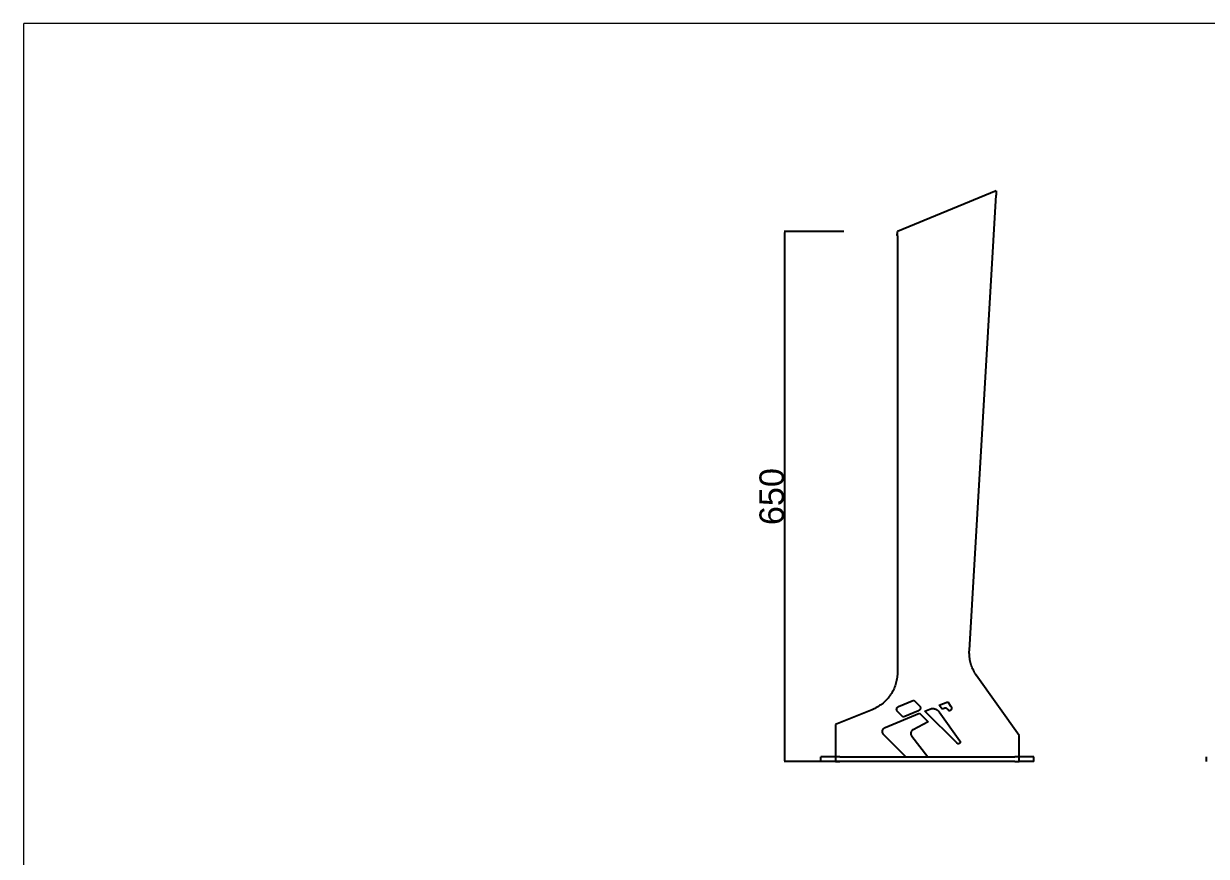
# Model space of a CAD drawing. Header units: millimetres. Extents: x -644 to 2279, y -276 to 1766.
# Drawn here: x -644 to 805, y 745 to 1766 of the extents above; entities that cross this region are included whole.
import ezdxf

# ---------------------------------------------------------------- set-up
doc = ezdxf.new("R2010")
doc.units = ezdxf.units.MM
doc.header["$MEASUREMENT"] = 0
doc.layers.add('Domyślny', color=7, linetype='Continuous', true_color=0x000000)
doc.layers.add('Utwórz2D linie widoczne', color=7, linetype='Continuous', true_color=0x000000)
doc.styles.add('Arial', font='')
doc.styles.get('Arial').set_extended_font_data('Arial')
doc.dimstyles.new('Domyślny', dxfattribs={"dimtxt": 30, "dimasz": 1, "dimexe": 0.5, "dimexo": 0.5, "dimgap": 0.25, "dimtad": 1, "dimtoh": 1, "dimdec": 0, "dimzin": 1, "dimdsep": 46, "dimtxsty": 'Arial', "dimcen": 0.5, "dimazin": 0, "dimtfac": 1, "dimtdec": 4, "dimtix": 1, "dimtmove": 1, "dimatfit": 3, "dimfxl": 0, "dimtolj": 1, "dimtzin": 1, "dimarcsym": 0})

# ---------------------------------------------------------------- blocks, each defined once
blk = doc.blocks.new('*D5')
at = {"layer": 'Defpoints', "color": 0}
for p in [(361.3, 1511.2), (288, 861.3), (361.3, 861.3)]:
    blk.add_point(p, dxfattribs=at)
at = {"layer": 'Domyślny', "color": 0, "lineweight": -2}
for p, q in [((360.8, 1511.2), (287.5, 1511.2)), ((288, 1510.2), (288, 862.3)), ((360.8, 861.3), (287.5, 861.3))]:
    blk.add_line(p, q, dxfattribs=at)
at = {"layer": 'Domyślny', "color": 0}
for points in [[(288.1, 1510.2), (287.8, 1510.2), (288, 1511.2)], [(287.8, 862.3), (288.1, 862.3), (288, 861.3)]]:
    blk.add_solid(points, dxfattribs=at)
at = {"layer": 'Domyślny', "color": 0, "insert": (272.4, 1186.2), "char_height": 30, "attachment_point": 5, "rotation": 90, "style": 'Arial'}
blk.add_mtext('\\A1;650', dxfattribs=at)

msp = doc.modelspace()

# ---------------------------------------------------------------- linework, layer by layer
at = {"layer": 'Domyślny', "color": 18, "lineweight": 15, "true_color": 0x000000}
for p in [(2275.8, 1766.1), (-644.3, -275.9)]:
    msp.add_line(p, (-644.3, 1766.1), dxfattribs=at)
at = {"layer": 'Utwórz2D linie widoczne'}
for p, q in [((547.4, 1561.3), (426.4, 1511.2)), ((514.4, 997.9), (547.1, 1555.7)), ((547.4, 1561.3), (547.1, 1555.7)), ((426.1, 1506.2), (426.4, 1511.2)), ((426.4, 1505.8), (426.4, 1511.2)), ((426.1, 1506.2), (426.4, 1506.3)), ((426.4, 1505.8), (426.4, 971.2)), ((514.3, 996.2), (514.4, 997.9)), ((514.3, 994.5), (514.3, 996.2)), ((514.4, 992.8), (514.3, 994.5)), ((514.5, 991.1), (514.4, 992.8)), ((514.6, 989.4), (514.5, 991.1)), ((514.8, 987.8), (514.6, 989.4)), ((515.1, 986.1), (514.8, 987.8)), ((515.4, 984.4), (515.1, 986.1)), ((426.4, 971.2), (426.4, 969.5)), ((515.8, 982.8), (515.4, 984.4)), ((516.3, 981.1), (515.8, 982.8)), ((516.8, 979.5), (516.3, 981.1)), ((517.3, 977.9), (516.8, 979.5)), ((517.9, 976.3), (517.3, 977.9)), ((518.6, 974.7), (517.9, 976.3)), ((519.3, 973.2), (518.6, 974.7)), ((520.1, 971.7), (519.3, 973.2)), ((520.9, 970.2), (520.1, 971.7)), ((424.5, 957.5), (424, 955.8)), ((424.9, 959.2), (424.5, 957.5)), ((425.3, 960.9), (424.9, 959.2)), ((425.6, 962.6), (425.3, 960.9)), ((425.9, 964.3), (425.6, 962.6)), ((426.1, 966), (425.9, 964.3)), ((426.3, 967.7), (426.1, 966)), ((426.4, 969.5), (426.3, 967.7)), ((521.8, 968.7), (520.9, 970.2)), ((522.7, 967.3), (521.8, 968.7)), ((575.5, 893.3), (522.7, 967.3)), ((416.9, 941.9), (415.9, 940.5)), ((417.9, 943.4), (416.9, 941.9)), ((418.9, 944.8), (417.9, 943.4)), ((419.7, 946.3), (418.9, 944.8)), ((420.6, 947.8), (419.7, 946.3)), ((421.4, 949.4), (420.6, 947.8)), ((422.1, 951), (421.4, 949.4)), ((422.8, 952.6), (422.1, 951)), ((423.4, 954.2), (422.8, 952.6)), ((424, 955.8), (423.4, 954.2)), ((401.6, 928), (400, 927.2)), ((403.1, 928.9), (401.6, 928)), ((404.5, 929.9), (403.1, 928.9)), ((405.9, 930.9), (404.5, 929.9)), ((407.3, 931.9), (405.9, 930.9)), ((408.7, 933), (407.3, 931.9)), ((410, 934.2), (408.7, 933)), ((411.2, 935.4), (410, 934.2)), ((412.5, 936.6), (411.2, 935.4)), ((413.6, 937.9), (412.5, 936.6)), ((414.8, 939.2), (413.6, 937.9)), ((415.9, 940.5), (414.8, 939.2)), ((425.9, 927.4), (426, 927.5)), ((426, 927.6), (426.1, 927.7)), ((426, 927.5), (426, 927.6)), ((426.1, 927.7), (426.2, 927.8)), ((426.2, 927.8), (426.3, 927.9)), ((426.3, 927.9), (426.4, 928)), ((426.4, 928), (426.5, 928.1)), ((426.5, 928.1), (426.6, 928.2)), ((426.6, 928.2), (426.7, 928.3)), ((426.7, 928.3), (426.8, 928.4)), ((426.8, 928.4), (426.9, 928.4)), ((426.9, 928.4), (427, 928.5)), ((427, 928.5), (427.1, 928.6)), ((427.1, 928.6), (427.2, 928.6)), ((427.2, 928.6), (427.3, 928.7)), ((427.3, 928.7), (427.4, 928.8)), ((427.4, 928.8), (427.5, 928.8)), ((427.5, 928.8), (427.6, 928.9)), ((427.6, 928.9), (446.4, 936.6)), ((446.4, 936.6), (453.4, 929.6)), ((453.4, 929.6), (453.5, 929.5)), ((453.5, 929.5), (453.5, 929.4)), ((453.5, 929.4), (453.6, 929.3)), ((453.6, 929.3), (453.7, 929.2)), ((453.7, 929.2), (453.8, 929.1)), ((453.8, 929.1), (453.8, 929)), ((453.8, 929), (453.9, 928.9)), ((453.9, 928.9), (454, 928.8)), ((454, 928.8), (454, 928.7)), ((454, 928.7), (454.1, 928.6)), ((454.1, 928.6), (454.2, 928.4)), ((454.2, 928.4), (454.2, 928.3)), ((454.2, 928.3), (454.2, 928.2)), ((454.2, 928.2), (454.3, 928.1)), ((454.3, 928.1), (454.3, 928)), ((454.3, 928), (454.4, 927.8)), ((454.4, 927.8), (454.4, 927.7)), ((454.4, 927.7), (454.4, 927.6)), ((454.4, 927.6), (454.4, 927.5)), ((454.4, 927.5), (454.4, 927.3)), ((477.5, 930.3), (487.9, 934.6)), ((481, 925.4), (477.5, 930.3)), ((487.9, 934.6), (491.9, 929)), ((491.9, 929), (492, 928.9)), ((492, 928.9), (492.1, 928.8)), ((492.1, 928.8), (492.2, 928.7)), ((492.2, 928.7), (492.2, 928.6)), ((492.2, 928.6), (492.3, 928.5)), ((492.3, 928.5), (492.3, 928.3)), ((492.3, 928.3), (492.4, 928.2)), ((492.4, 928.2), (492.4, 928.1)), ((492.4, 928.1), (492.5, 928)), ((492.5, 928), (492.5, 927.9)), ((492.5, 927.9), (492.5, 927.7)), ((492.5, 927.7), (492.6, 927.6)), ((492.6, 927.6), (492.6, 927.5)), ((492.6, 927.5), (492.6, 927.4)), ((395.3, 924.9), (350.4, 906.6)), ((396.9, 925.6), (395.3, 924.9)), ((398.5, 926.4), (396.9, 925.6)), ((400, 927.2), (398.5, 926.4)), ((411.2, 903.1), (453.4, 920.5)), ((425.3, 925.6), (425.4, 925.7)), ((425.3, 925.5), (425.3, 925.6)), ((425.3, 925.3), (425.3, 925.5)), ((425.3, 925.2), (425.3, 925.3)), ((425.4, 925.1), (425.3, 925.2)), ((425.4, 926.2), (425.5, 926.4)), ((425.4, 926.1), (425.4, 926.2)), ((425.4, 926), (425.4, 926.1)), ((425.4, 925.9), (425.4, 926)), ((425.4, 925.7), (425.4, 925.9)), ((425.4, 925), (425.4, 925.1)), ((425.4, 924.8), (425.4, 925)), ((425.4, 924.7), (425.4, 924.8)), ((425.4, 924.6), (425.4, 924.7)), ((425.5, 924.5), (425.4, 924.6)), ((425.5, 926.6), (425.6, 926.7)), ((425.5, 926.5), (425.5, 926.6)), ((425.5, 926.4), (425.5, 926.5)), ((425.5, 924.3), (425.5, 924.5)), ((425.5, 924.2), (425.5, 924.3)), ((425.6, 924.1), (425.5, 924.2)), ((425.6, 926.8), (425.7, 927)), ((425.6, 926.7), (425.6, 926.8)), ((425.6, 924), (425.6, 924.1)), ((425.7, 923.9), (425.6, 924)), ((425.7, 927.1), (425.8, 927.2)), ((425.7, 927), (425.7, 927.1)), ((425.7, 923.8), (425.7, 923.9)), ((425.8, 923.6), (425.7, 923.8)), ((425.8, 927.3), (425.9, 927.4)), ((425.8, 927.2), (425.8, 927.3)), ((425.9, 923.5), (425.8, 923.6)), ((425.9, 923.4), (425.9, 923.5)), ((426, 923.3), (425.9, 923.4)), ((426.1, 923.2), (426, 923.3)), ((426.2, 923.1), (426.1, 923.2)), ((426.2, 923), (426.2, 923.1)), ((426.3, 922.9), (426.2, 923)), ((426.4, 922.8), (426.3, 922.9)), ((433.4, 915.9), (426.4, 922.8)), ((452.2, 923.6), (433.4, 915.9)), ((452.3, 923.6), (452.2, 923.6)), ((452.4, 923.7), (452.3, 923.6)), ((452.5, 923.7), (452.4, 923.7)), ((452.6, 923.8), (452.5, 923.7)), ((452.7, 923.9), (452.6, 923.8)), ((452.8, 923.9), (452.7, 923.9)), ((452.9, 924), (452.8, 923.9)), ((453, 924.1), (452.9, 924)), ((453.1, 924.2), (453, 924.1)), ((453.2, 924.2), (453.1, 924.2)), ((453.3, 924.3), (453.2, 924.2)), ((453.4, 924.4), (453.3, 924.3)), ((453.5, 924.5), (453.4, 924.4)), ((453.4, 920.5), (464, 909.9)), ((453.6, 924.6), (453.5, 924.5)), ((453.7, 924.7), (453.6, 924.6)), ((453.8, 924.9), (453.7, 924.8)), ((453.7, 924.8), (453.7, 924.7)), ((453.9, 925), (453.8, 924.9)), ((454, 925.1), (453.9, 925)), ((454.1, 925.4), (454, 925.2)), ((454, 925.2), (454, 925.1)), ((454.2, 925.6), (454.1, 925.5)), ((454.1, 925.5), (454.1, 925.4)), ((454.3, 925.8), (454.2, 925.7)), ((454.2, 925.7), (454.2, 925.6)), ((454.4, 926.2), (454.3, 926.1)), ((454.3, 926.1), (454.3, 926)), ((454.3, 926), (454.3, 925.8)), ((454.4, 927.3), (454.4, 927.2)), ((454.4, 927.2), (454.4, 927.1)), ((454.4, 927.1), (454.5, 927)), ((454.5, 927), (454.4, 926.8)), ((454.4, 926.8), (454.4, 926.7)), ((454.4, 926.7), (454.4, 926.6)), ((454.4, 926.6), (454.4, 926.4)), ((454.4, 926.4), (454.4, 926.3)), ((454.4, 926.3), (454.4, 926.2)), ((459.9, 923.1), (466, 925.6)), ((499.3, 883.7), (459.9, 923.1)), ((466, 925.6), (466.3, 925.7)), ((466.3, 925.7), (466.6, 925.8)), ((466.6, 925.8), (466.9, 925.9)), ((466.9, 925.9), (467.2, 926)), ((467.2, 926), (467.5, 926.1)), ((467.5, 926.1), (467.8, 926.2)), ((467.8, 926.2), (468.2, 926.2)), ((468.2, 926.2), (468.5, 926.3)), ((468.5, 926.3), (468.8, 926.3)), ((468.8, 926.3), (469.1, 926.3)), ((469.1, 926.3), (469.5, 926.3)), ((469.5, 926.3), (469.8, 926.3)), ((469.8, 926.3), (470.1, 926.3)), ((470.1, 926.3), (470.4, 926.3)), ((470.4, 926.3), (470.8, 926.2)), ((470.8, 926.2), (471.1, 926.2)), ((471.1, 926.2), (471.4, 926.1)), ((471.4, 926.1), (471.7, 926.1)), ((471.7, 926.1), (472, 926)), ((472, 926), (472.4, 925.9)), ((472.4, 925.9), (472.7, 925.8)), ((472.7, 925.8), (473, 925.7)), ((473, 925.7), (473.3, 925.6)), ((473.3, 925.6), (473.6, 925.4)), ((473.6, 925.4), (473.9, 925.3)), ((473.9, 925.3), (474.2, 925.1)), ((474.2, 925.1), (474.4, 925)), ((474.4, 925), (474.7, 924.8)), ((474.7, 924.8), (475, 924.6)), ((475, 924.6), (475.3, 924.4)), ((475.3, 924.4), (475.5, 924.2)), ((475.5, 924.2), (475.8, 924)), ((475.8, 924), (476, 923.8)), ((476, 923.8), (476.3, 923.6)), ((476.3, 923.6), (476.5, 923.3)), ((476.5, 923.3), (476.7, 923.1)), ((476.7, 923.1), (476.9, 922.8)), ((476.9, 922.8), (477.1, 922.6)), ((477.1, 922.6), (477.3, 922.3)), ((477.3, 922.3), (502.8, 886.6)), ((483.5, 926.4), (481, 925.4)), ((483.7, 926.5), (483.5, 926.4)), ((483.8, 926.5), (483.7, 926.5)), ((483.9, 926.6), (483.8, 926.5)), ((484, 926.6), (483.9, 926.6)), ((484.1, 926.6), (484, 926.6)), ((484.3, 926.6), (484.1, 926.6)), ((484.4, 926.7), (484.3, 926.6)), ((484.5, 926.7), (484.4, 926.7)), ((484.6, 926.7), (484.5, 926.7)), ((484.8, 926.7), (484.6, 926.7)), ((484.9, 926.7), (484.8, 926.7)), ((485, 926.7), (484.9, 926.7)), ((485.2, 926.7), (485, 926.7)), ((485.3, 926.7), (485.2, 926.7)), ((485.4, 926.7), (485.3, 926.7)), ((485.5, 926.7), (485.4, 926.7)), ((485.7, 926.6), (485.5, 926.7)), ((485.8, 926.6), (485.7, 926.6)), ((485.9, 926.6), (485.8, 926.6)), ((486, 926.5), (485.9, 926.6)), ((486.2, 926.5), (486, 926.5)), ((486.3, 926.5), (486.2, 926.5)), ((486.4, 926.4), (486.3, 926.5)), ((486.5, 926.4), (486.4, 926.4)), ((486.6, 926.3), (486.5, 926.4)), ((486.7, 926.2), (486.6, 926.3)), ((486.8, 926.2), (486.7, 926.2)), ((486.9, 926.1), (486.8, 926.2)), ((487.1, 926), (486.9, 926.1)), ((487.2, 926), (487.1, 926)), ((487.3, 925.9), (487.2, 926)), ((487.4, 925.8), (487.3, 925.9)), ((487.5, 925.7), (487.4, 925.8)), ((487.5, 925.6), (487.5, 925.7)), ((487.6, 925.5), (487.5, 925.6)), ((487.7, 925.5), (487.6, 925.5)), ((487.8, 925.4), (487.7, 925.5)), ((487.9, 925.3), (487.8, 925.4)), ((488, 925.2), (487.9, 925.3)), ((489.5, 923), (488, 925.2)), ((490.6, 923.6), (489.5, 923)), ((490.7, 923.6), (490.6, 923.6)), ((490.8, 923.7), (490.7, 923.6)), ((491, 923.8), (490.8, 923.7)), ((491.1, 923.8), (491, 923.8)), ((491.2, 923.9), (491.1, 923.8)), ((491.3, 924), (491.2, 923.9)), ((491.4, 924.1), (491.3, 924)), ((491.5, 924.2), (491.4, 924.1)), ((491.6, 924.3), (491.5, 924.2)), ((491.5, 924.2), (491.5, 924.2)), ((491.7, 924.4), (491.6, 924.3)), ((491.8, 924.5), (491.7, 924.4)), ((491.9, 924.6), (491.8, 924.5)), ((492, 924.7), (491.9, 924.6)), ((492.1, 924.9), (492, 924.8)), ((492, 924.8), (492, 924.7)), ((492.2, 925), (492.1, 924.9)), ((492.3, 925.3), (492.2, 925.2)), ((492.2, 925.2), (492.2, 925)), ((492.4, 925.5), (492.3, 925.4)), ((492.3, 925.4), (492.3, 925.3)), ((492.5, 925.7), (492.4, 925.6)), ((492.4, 925.6), (492.4, 925.5)), ((492.6, 926.1), (492.5, 926)), ((492.5, 926), (492.5, 925.9)), ((492.5, 925.9), (492.5, 925.7)), ((492.6, 927.4), (492.6, 927.2)), ((492.6, 927.2), (492.6, 927.1)), ((492.6, 927.1), (492.6, 927)), ((492.6, 927), (492.6, 926.9)), ((492.6, 926.9), (492.6, 926.7)), ((492.6, 926.7), (492.6, 926.6)), ((492.6, 926.6), (492.6, 926.5)), ((492.6, 926.5), (492.6, 926.4)), ((492.6, 926.4), (492.6, 926.2)), ((492.6, 926.2), (492.6, 926.1)), ((350.4, 906.6), (350.4, 867.3)), ((407.9, 899), (408, 899.2)), ((407.9, 898.8), (407.9, 899)), ((407.9, 898.6), (407.9, 898.8)), ((407.9, 898.4), (407.9, 898.6)), ((407.9, 898.3), (407.9, 898.4)), ((408, 899.3), (408.1, 899.5)), ((408, 899.2), (408, 899.3)), ((408.1, 899.7), (408.2, 899.9)), ((408.1, 899.5), (408.1, 899.7)), ((408.2, 900), (408.3, 900.2)), ((408.2, 899.9), (408.2, 900)), ((408.3, 900.2), (408.4, 900.4)), ((408.4, 900.5), (408.5, 900.7)), ((408.4, 900.4), (408.4, 900.5)), ((408.5, 900.7), (408.6, 900.9)), ((408.6, 900.9), (408.7, 901)), ((408.7, 901), (408.8, 901.2)), ((408.8, 901.2), (408.9, 901.3)), ((408.9, 901.3), (409, 901.5)), ((409, 901.5), (409.1, 901.6)), ((409.1, 901.6), (409.2, 901.8)), ((409.2, 901.8), (409.4, 901.9)), ((409.4, 901.9), (409.5, 902)), ((409.5, 902), (409.6, 902.1)), ((409.6, 902.1), (409.8, 902.3)), ((409.8, 902.3), (409.9, 902.4)), ((409.9, 902.4), (410.1, 902.5)), ((410.1, 902.5), (410.2, 902.6)), ((410.2, 902.6), (410.4, 902.7)), ((410.4, 902.7), (410.5, 902.8)), ((410.5, 902.8), (410.7, 902.9)), ((410.7, 902.9), (410.8, 903)), ((410.8, 903), (411, 903)), ((411, 903), (411.2, 903.1)), ((443.4, 898.5), (443.3, 898.3)), ((443.5, 898.6), (443.4, 898.5)), ((443.6, 898.8), (443.5, 898.6)), ((443.7, 898.9), (443.6, 898.8)), ((443.8, 899.1), (443.7, 898.9)), ((444, 899.2), (443.8, 899.1)), ((444.1, 899.3), (444, 899.2)), ((444.2, 899.5), (444.1, 899.3)), ((444.3, 899.6), (444.2, 899.5)), ((444.5, 899.7), (444.3, 899.6)), ((444.6, 899.8), (444.5, 899.7)), ((444.8, 900), (444.6, 899.8)), ((444.9, 900.1), (444.8, 900)), ((445.1, 900.2), (444.9, 900.1)), ((445.2, 900.3), (445.1, 900.2)), ((445.4, 900.4), (445.2, 900.3)), ((445.5, 900.4), (445.4, 900.4)), ((464, 909.9), (445.5, 900.4)), ((407.9, 898.1), (407.9, 898.3)), ((407.9, 897.9), (407.9, 898.1)), ((407.9, 897.7), (407.9, 897.9)), ((407.9, 897.5), (407.9, 897.7)), ((408, 897.4), (407.9, 897.5)), ((408, 897.2), (408, 897.4)), ((408, 897), (408, 897.2)), ((408.1, 896.8), (408, 897)), ((408.1, 896.6), (408.1, 896.8)), ((408.2, 896.5), (408.1, 896.6)), ((408.3, 896.3), (408.2, 896.5)), ((408.3, 896.1), (408.3, 896.3)), ((408.4, 896), (408.3, 896.1)), ((408.5, 895.8), (408.4, 896)), ((408.6, 895.6), (408.5, 895.8)), ((408.7, 895.5), (408.6, 895.6)), ((408.8, 895.3), (408.7, 895.5)), ((408.9, 895.2), (408.8, 895.3)), ((409, 895), (408.9, 895.2)), ((409.1, 894.9), (409, 895)), ((409.2, 894.8), (409.1, 894.9)), ((409.3, 894.6), (409.2, 894.8)), ((409.4, 894.5), (409.3, 894.6)), ((436.6, 867.3), (409.4, 894.5)), ((442.8, 896.8), (442.7, 896.6)), ((442.7, 896.6), (442.7, 896.4)), ((442.7, 896.4), (442.7, 896.2)), ((442.7, 896.2), (442.7, 896)), ((442.7, 896), (442.7, 895.9)), ((442.7, 895.9), (442.7, 895.7)), ((442.7, 895.7), (442.7, 895.5)), ((442.7, 895.5), (442.7, 895.3)), ((442.7, 895.3), (442.7, 895.1)), ((442.7, 895.1), (442.7, 895)), ((442.7, 895), (442.8, 894.8)), ((442.9, 897.3), (442.8, 897.1)), ((442.8, 897.1), (442.8, 897)), ((442.8, 897), (442.8, 896.8)), ((442.8, 894.8), (442.8, 894.6)), ((442.8, 894.6), (442.8, 894.4)), ((442.8, 894.4), (442.9, 894.2)), ((443, 897.5), (442.9, 897.3)), ((442.9, 894.2), (442.9, 894.1)), ((442.9, 894.1), (443, 893.9)), ((443.1, 897.8), (443, 897.7)), ((443, 897.7), (443, 897.5)), ((443, 893.9), (443.1, 893.7)), ((443.2, 898), (443.1, 897.8)), ((443.1, 893.7), (443.1, 893.6)), ((443.1, 893.6), (443.2, 893.4)), ((443.3, 898.3), (443.2, 898.2)), ((443.2, 898.2), (443.2, 898)), ((443.2, 893.4), (443.3, 893.2)), ((443.3, 893.2), (443.4, 893.1)), ((443.4, 893.1), (443.5, 892.9)), ((443.5, 892.9), (443.6, 892.8)), ((443.6, 892.8), (443.7, 892.6)), ((443.7, 892.6), (443.8, 892.5)), ((443.8, 892.5), (463.7, 867.3)), ((502.8, 884), (502.7, 883.9)), ((502.8, 886.6), (502.8, 886.6)), ((502.8, 886.6), (502.9, 886.5)), ((502.9, 884.1), (502.8, 884)), ((502.8, 884), (502.8, 884)), ((502.9, 886.5), (502.9, 886.4)), ((502.9, 886.4), (503, 886.4)), ((503, 884.3), (502.9, 884.2)), ((502.9, 884.2), (502.9, 884.2)), ((502.9, 884.2), (502.9, 884.1)), ((503, 886.4), (503, 886.3)), ((503, 886.3), (503, 886.2)), ((503, 886.2), (503, 886.1)), ((503, 886.1), (503.1, 886.1)), ((503.1, 884.5), (503, 884.4)), ((503, 884.4), (503, 884.4)), ((503, 884.4), (503, 884.3)), ((503.1, 886.1), (503.1, 886)), ((503.1, 886), (503.1, 885.9)), ((503.1, 885.9), (503.1, 885.8)), ((503.1, 885.8), (503.2, 885.8)), ((503.2, 884.8), (503.1, 884.7)), ((503.1, 884.7), (503.1, 884.7)), ((503.1, 884.7), (503.1, 884.6)), ((503.1, 884.6), (503.1, 884.5)), ((503.2, 885.8), (503.2, 885.7)), ((503.2, 885.7), (503.2, 885.6)), ((503.2, 885.6), (503.2, 885.5)), ((503.2, 885.5), (503.2, 885.5)), ((503.2, 885.5), (503.2, 885.4)), ((503.2, 885.4), (503.2, 885.3)), ((503.2, 885.3), (503.2, 885.2)), ((503.2, 885.2), (503.2, 885.1)), ((503.2, 885.1), (503.2, 885.1)), ((503.2, 885.1), (503.2, 885)), ((503.2, 885), (503.2, 884.9)), ((503.2, 884.9), (503.2, 884.8)), ((575.5, 867.3), (575.5, 893.3)), ((499.3, 883.6), (499.3, 883.7)), ((499.4, 883.6), (499.3, 883.6)), ((499.5, 883.5), (499.4, 883.6)), ((499.6, 883.4), (499.5, 883.5)), ((499.5, 883.5), (499.5, 883.5)), ((499.7, 883.4), (499.6, 883.4)), ((499.7, 883.3), (499.7, 883.4)), ((499.8, 883.3), (499.7, 883.3)), ((499.9, 883.3), (499.8, 883.3)), ((499.9, 883.2), (499.9, 883.3)), ((500, 883.2), (499.9, 883.2)), ((500.1, 883.2), (500, 883.2)), ((500.2, 883.1), (500.1, 883.2)), ((500.3, 883.1), (500.2, 883.1)), ((500.2, 883.1), (500.2, 883.1)), ((500.4, 883.1), (500.3, 883.1)), ((500.5, 883), (500.4, 883.1)), ((500.6, 883), (500.5, 883)), ((500.5, 883), (500.5, 883)), ((500.7, 883), (500.6, 883)), ((500.8, 883), (500.7, 883)), ((500.9, 883), (500.8, 883)), ((501, 883), (500.9, 883)), ((500.9, 883), (500.9, 883)), ((501.1, 883), (501, 883)), ((501.2, 883), (501.1, 883)), ((501.3, 883), (501.2, 883)), ((501.4, 883.1), (501.3, 883)), ((501.3, 883), (501.3, 883)), ((501.5, 883.1), (501.4, 883.1)), ((501.6, 883.1), (501.5, 883.1)), ((501.7, 883.1), (501.6, 883.1)), ((501.6, 883.1), (501.6, 883.1)), ((501.8, 883.2), (501.7, 883.1)), ((501.9, 883.2), (501.8, 883.2)), ((502, 883.3), (501.9, 883.2)), ((501.9, 883.2), (501.9, 883.2)), ((502.1, 883.3), (502, 883.3)), ((502.2, 883.4), (502.1, 883.4)), ((502.1, 883.4), (502.1, 883.3)), ((502.3, 883.4), (502.2, 883.4)), ((502.4, 883.5), (502.3, 883.5)), ((502.3, 883.5), (502.3, 883.4)), ((502.5, 883.6), (502.4, 883.5)), ((502.6, 883.7), (502.5, 883.7)), ((502.5, 883.7), (502.5, 883.6)), ((502.7, 883.8), (502.6, 883.8)), ((502.6, 883.8), (502.6, 883.7)), ((502.7, 883.9), (502.7, 883.8)), ((332.5, 861.3), (332.5, 867.3)), ((350.4, 867.3), (332.5, 867.3)), ((350.4, 861.3), (332.5, 861.3)), ((350.4, 867.3), (350.4, 867.3)), ((355.7, 867.3), (350.4, 867.3)), ((350.4, 867.3), (350.4, 861.3)), ((350.4, 861.3), (350.4, 861.3)), ((350.4, 861.3), (355.7, 861.3)), ((355.7, 867.3), (570.2, 867.3)), ((570.2, 861.3), (355.7, 861.3)), ((575.5, 867.3), (570.2, 867.3)), ((570.2, 861.3), (575.5, 861.3)), ((575.6, 867.3), (575.5, 867.3)), ((575.5, 861.3), (575.5, 867.3)), ((575.6, 861.3), (575.5, 861.3)), ((588.8, 867.3), (575.6, 867.3)), ((588.8, 861.3), (575.6, 861.3)), ((592.3, 867.3), (588.8, 867.3)), ((592.3, 861.3), (588.8, 861.3)), ((593.2, 867.3), (592.3, 867.3)), ((593.2, 861.3), (592.3, 861.3)), ((593.4, 867.3), (593.2, 867.3)), ((593.4, 861.3), (593.2, 861.3)), ((593.4, 867.3), (593.4, 867.3)), ((593.4, 867.3), (593.4, 867.3)), ((593.4, 867.3), (593.4, 867.3)), ((593.4, 867.3), (593.4, 867.3)), ((593.4, 867.3), (593.4, 867.3)), ((593.4, 861.3), (593.4, 867.3)), ((593.4, 861.3), (593.4, 861.3)), ((593.4, 861.3), (593.4, 861.3)), ((593.4, 861.3), (593.4, 861.3)), ((593.4, 861.3), (593.4, 861.3)), ((593.4, 861.3), (593.4, 861.3)), ((804.8, 861.3), (804.8, 867.3))]:
    msp.add_line(p, q, dxfattribs=at)

# ---------------------------------------------------------------- dimensions: what is measured, and where the dimension line sits
at = {"layer": 'Domyślny'}
dim = msp.add_aligned_dim(p1=(361.3, 1511.2), p2=(361.3, 861.3), distance=-73.3, dimstyle='Domyślny', dxfattribs=at)
dim.commit()
dim.dimension.update_dxf_attribs({"geometry": '*D5', "text_midpoint": (272.4, 1186.2)})

doc.saveas('drawing.dxf')
